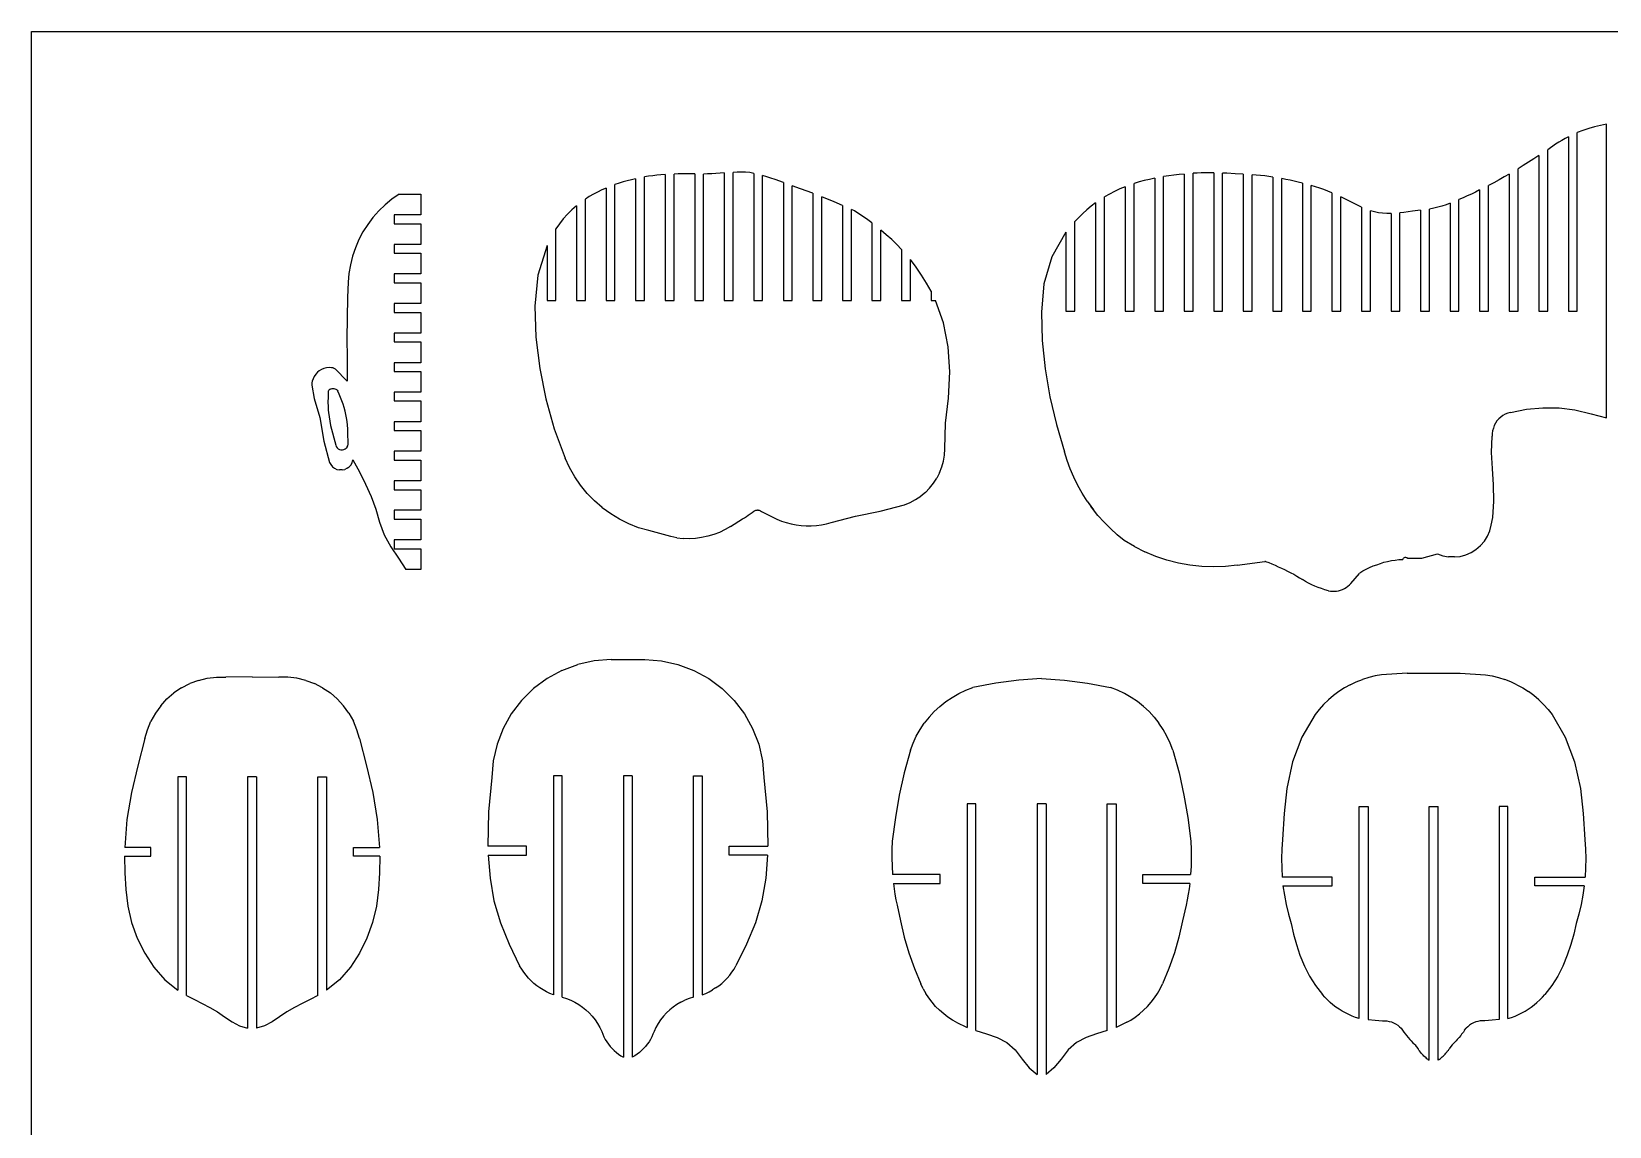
# Model space of a CAD drawing. Extents: x -77 to 77, y -69 to 69.
# Drawn here: x -77.4 to 22.7, y 0 to 69.5 of the extents above; entities that cross this region are included whole.
import ezdxf

# ---------------------------------------------------------------- set-up
doc = ezdxf.new("R2010")
doc.units = 0
doc.header["$MEASUREMENT"] = 0
doc.layers.get('0').update_dxf_attribs({"linetype": 'CONTINUOUS'})

msp = doc.modelspace()

# ---------------------------------------------------------------- linework, layer by layer
for p, q in [((-77.39, -69.48), (-77.39, 69.48)), ((-77.39, 69.48), (77.39, 69.48)), ((21.05, 63.21), (20.69, 63.07)), ((21.42, 63.33), (21.05, 63.21)), ((21.79, 63.44), (21.42, 63.33)), ((22.17, 63.53), (21.79, 63.44)), ((22.56, 63.6), (22.17, 63.53)), ((22.56, 44.96), (22.56, 63.6)), ((19.32, 62.33), (18.82, 61.98)), ((19.52, 62.46), (19.32, 62.33)), ((19.72, 62.58), (19.52, 62.46)), ((19.92, 62.7), (19.72, 62.58)), ((20.13, 62.81), (19.92, 62.7)), ((20.13, 62.81), (20.13, 51.74)), ((20.69, 51.74), (20.69, 63.07)), ((17.6, 61.19), (17.27, 60.98)), ((17.93, 61.4), (17.6, 61.19)), ((18.25, 61.61), (17.93, 61.4)), ((18.25, 61.61), (18.25, 51.74)), ((18.82, 51.74), (18.82, 61.98)), ((-39.32, 60.08), (-39.59, 60.01)), ((-39.06, 60.14), (-39.32, 60.08)), ((-39.06, 60.14), (-39.06, 52.42)), ((-38.24, 60.3), (-38.5, 60.26)), ((-38.5, 52.42), (-38.5, 60.26)), ((-37.97, 60.33), (-38.24, 60.3)), ((-37.71, 60.37), (-37.97, 60.33)), ((-37.45, 60.39), (-37.71, 60.37)), ((-37.18, 60.41), (-37.45, 60.39)), ((-37.18, 60.41), (-37.18, 52.42)), ((-36.36, 60.45), (-36.62, 60.44)), ((-36.62, 52.42), (-36.62, 60.44)), ((-36.1, 60.45), (-36.36, 60.45)), ((-35.83, 60.45), (-36.1, 60.45)), ((-35.31, 60.45), (-35.83, 60.45)), ((-35.31, 60.45), (-35.31, 52.42)), ((-34.49, 60.45), (-34.75, 60.44)), ((-34.75, 52.42), (-34.75, 60.44)), ((-34.22, 60.45), (-34.49, 60.45)), ((-33.96, 60.47), (-34.22, 60.45)), ((-33.7, 60.49), (-33.96, 60.47)), ((-33.43, 60.51), (-33.7, 60.49)), ((-33.43, 60.51), (-33.43, 52.42)), ((-32.61, 60.57), (-32.87, 60.55)), ((-32.87, 52.42), (-32.87, 60.55)), ((-32.34, 60.57), (-32.61, 60.57)), ((-32.08, 60.56), (-32.34, 60.57)), ((-31.82, 60.53), (-32.08, 60.56)), ((-31.56, 60.48), (-31.82, 60.53)), ((-31.56, 60.48), (-31.56, 52.42)), ((-30.73, 60.26), (-31, 60.35)), ((-31, 52.42), (-31, 60.35)), ((-30.47, 60.18), (-30.73, 60.26)), ((-30.21, 60.09), (-30.47, 60.18)), ((-29.68, 59.9), (-30.21, 60.09)), ((-6.45, 60.1), (-6.78, 60.03)), ((-6.12, 60.17), (-6.45, 60.1)), ((-6.12, 60.17), (-6.12, 51.74)), ((-5.23, 60.33), (-5.56, 60.28)), ((-5.56, 51.74), (-5.56, 60.28)), ((-4.9, 60.37), (-5.23, 60.33)), ((-4.57, 60.41), (-4.9, 60.37)), ((-4.25, 60.44), (-4.57, 60.41)), ((-4.25, 60.44), (-4.25, 51.74)), ((-3.42, 60.5), (-3.68, 60.49)), ((-3.68, 51.74), (-3.68, 60.49)), ((-3.16, 60.51), (-3.42, 60.5)), ((-2.9, 60.51), (-3.16, 60.51)), ((-2.63, 60.51), (-2.9, 60.51)), ((-2.37, 60.51), (-2.63, 60.51)), ((-2.37, 60.51), (-2.37, 51.74)), ((-1.81, 51.74), (-1.81, 60.49)), ((-1.55, 60.49), (-1.81, 60.49)), ((-1.02, 60.46), (-1.55, 60.49)), ((-0.5, 60.44), (-1.02, 60.46)), ((-0.5, 60.44), (-0.5, 51.74)), ((0.07, 51.74), (0.07, 60.4)), ((0.33, 60.37), (0.07, 60.4)), ((0.59, 60.35), (0.33, 60.37)), ((0.86, 60.32), (0.59, 60.35)), ((1.12, 60.28), (0.86, 60.32)), ((1.38, 60.24), (1.12, 60.28)), ((1.38, 60.24), (1.38, 51.74)), ((1.94, 51.74), (1.94, 60.15)), ((2.2, 60.1), (1.94, 60.15)), ((2.47, 60.05), (2.2, 60.1)), ((16.05, 60.26), (15.73, 60.07)), ((16.38, 60.44), (16.05, 60.26)), ((16.38, 60.44), (16.38, 51.74)), ((17.27, 60.98), (16.94, 60.78)), ((16.94, 51.74), (16.94, 60.78)), ((-54.06, 59.16), (-54.52, 58.84)), ((-54.06, 59.16), (-52.68, 59.16)), ((-52.68, 59.16), (-52.68, 57.85)), ((-41.74, 59.16), (-42, 59.01)), ((-41.48, 59.3), (-41.74, 59.16)), ((-41.21, 59.43), (-41.48, 59.3)), ((-40.93, 59.55), (-41.21, 59.43)), ((-40.93, 59.55), (-40.93, 52.42)), ((-40.11, 59.86), (-40.37, 59.77)), ((-40.37, 52.42), (-40.37, 59.77)), ((-39.85, 59.94), (-40.11, 59.86)), ((-39.59, 60.01), (-39.85, 59.94)), ((-29.68, 59.9), (-29.68, 52.42)), ((-29.12, 52.42), (-29.12, 59.7)), ((-28.6, 59.51), (-29.12, 59.7)), ((-27.81, 59.22), (-28.6, 59.51)), ((-27.81, 59.22), (-27.81, 52.42)), ((-8.99, 59.17), (-9.31, 58.99)), ((-8.67, 59.34), (-8.99, 59.17)), ((-8.33, 59.5), (-8.67, 59.34)), ((-8, 59.64), (-8.33, 59.5)), ((-8, 59.64), (-8, 51.74)), ((-7.11, 59.94), (-7.43, 59.84)), ((-7.43, 51.74), (-7.43, 59.84)), ((-6.78, 60.03), (-7.11, 59.94)), ((2.73, 59.99), (2.47, 60.05)), ((2.99, 59.93), (2.73, 59.99)), ((3.25, 59.87), (2.99, 59.93)), ((3.25, 59.87), (3.25, 51.74)), ((3.82, 51.74), (3.82, 59.72)), ((4.08, 59.64), (3.82, 59.72)), ((4.35, 59.55), (4.08, 59.64)), ((4.61, 59.46), (4.35, 59.55)), ((4.87, 59.36), (4.61, 59.46)), ((5.13, 59.25), (4.87, 59.36)), ((5.13, 59.25), (5.13, 51.74)), ((13.98, 59.17), (13.72, 59.05)), ((14.24, 59.3), (13.98, 59.17)), ((14.5, 59.43), (14.24, 59.3)), ((14.5, 59.43), (14.5, 51.74)), ((15.4, 59.89), (15.07, 59.72)), ((15.07, 51.74), (15.07, 59.72)), ((15.73, 60.07), (15.4, 59.89)), ((-55.35, 58.11), (-55.73, 57.69)), ((-54.95, 58.49), (-55.35, 58.11)), ((-54.52, 58.84), (-54.95, 58.49)), ((-43.11, 58.17), (-43.39, 57.9)), ((-42.81, 58.43), (-43.11, 58.17)), ((-42.81, 58.43), (-42.81, 52.42)), ((-42, 59.01), (-42.25, 58.85)), ((-42.25, 52.42), (-42.25, 58.85)), ((-26.98, 58.9), (-27.25, 59)), ((-27.25, 52.42), (-27.25, 59)), ((-26.72, 58.79), (-26.98, 58.9)), ((-26.46, 58.67), (-26.72, 58.79)), ((-25.93, 58.44), (-26.46, 58.67)), ((-25.93, 58.44), (-25.93, 52.42)), ((-25.18, 58.11), (-25.37, 58.19)), ((-25.37, 52.42), (-25.37, 58.19)), ((-24.89, 57.92), (-25.18, 58.11)), ((-10.42, 58.17), (-10.69, 57.94)), ((-10.15, 58.4), (-10.42, 58.17)), ((-9.87, 58.61), (-10.15, 58.4)), ((-9.87, 58.61), (-9.87, 51.74)), ((-9.31, 51.74), (-9.31, 58.99)), ((5.95, 58.87), (5.69, 59)), ((5.69, 51.74), (5.69, 59)), ((6.74, 58.47), (5.95, 58.87)), ((7, 58.34), (6.74, 58.47)), ((7, 58.34), (7, 51.74)), ((7.82, 58.04), (7.57, 58.11)), ((7.57, 51.74), (7.57, 58.11)), ((10.23, 58.08), (9.7, 58.01)), ((10.75, 58.14), (10.23, 58.08)), ((10.75, 58.14), (10.75, 51.74)), ((11.59, 58.27), (11.32, 58.22)), ((11.32, 51.74), (11.32, 58.22)), ((11.85, 58.33), (11.59, 58.27)), ((12.11, 58.41), (11.85, 58.33)), ((12.37, 58.49), (12.11, 58.41)), ((12.63, 58.59), (12.37, 58.49)), ((12.63, 58.59), (12.63, 51.74)), ((13.46, 58.93), (13.19, 58.82)), ((13.19, 51.74), (13.19, 58.82)), ((13.72, 59.05), (13.46, 58.93)), ((-56.06, 57.24), (-56.36, 56.77)), ((-55.73, 57.69), (-56.06, 57.24)), ((-54.39, 57.85), (-54.39, 57.29)), ((-52.68, 57.85), (-54.39, 57.85)), ((-54.39, 57.29), (-52.68, 57.29)), ((-52.68, 57.29), (-52.68, 55.97)), ((-43.9, 57.29), (-44.12, 56.97)), ((-43.65, 57.6), (-43.9, 57.29)), ((-43.39, 57.9), (-43.65, 57.6)), ((-24.6, 57.73), (-24.89, 57.92)), ((-24.33, 57.53), (-24.6, 57.73)), ((-24.06, 57.34), (-24.33, 57.53)), ((-24.06, 57.34), (-24.06, 52.42)), ((-10.94, 57.69), (-11.18, 57.43)), ((-11.18, 51.74), (-11.18, 57.43)), ((-10.69, 57.94), (-10.94, 57.69)), ((8.08, 57.98), (7.82, 58.04)), ((8.34, 57.95), (8.08, 57.98)), ((8.61, 57.93), (8.34, 57.95)), ((8.88, 57.93), (8.61, 57.93)), ((8.88, 57.93), (8.88, 51.74)), ((9.7, 58.01), (9.44, 57.98)), ((9.44, 51.74), (9.44, 57.98)), ((-56.62, 56.28), (-56.84, 55.76)), ((-56.36, 56.77), (-56.62, 56.28)), ((-44.12, 52.42), (-44.12, 56.97)), ((-23.15, 56.59), (-23.5, 56.89)), ((-23.5, 52.42), (-23.5, 56.89)), ((-22.81, 56.29), (-23.15, 56.59)), ((-22.49, 55.97), (-22.81, 56.29)), ((-11.75, 56.75), (-12.65, 55.19)), ((-11.75, 56.75), (-11.75, 51.74)), ((-57.02, 55.23), (-57.16, 54.69)), ((-56.84, 55.76), (-57.02, 55.23)), ((-54.39, 55.97), (-54.39, 55.41)), ((-52.68, 55.97), (-54.39, 55.97)), ((-54.39, 55.41), (-52.68, 55.41)), ((-52.68, 55.41), (-52.68, 54.1)), ((-44.68, 55.91), (-45.26, 54.02)), ((-44.68, 55.91), (-44.68, 52.42)), ((-22.18, 55.66), (-22.49, 55.97)), ((-22.18, 55.66), (-22.18, 52.42)), ((-12.65, 55.19), (-13.15, 53.47)), ((-57.25, 54.14), (-57.3, 53.58)), ((-57.16, 54.69), (-57.25, 54.14)), ((-54.39, 54.1), (-54.39, 53.54)), ((-52.68, 54.1), (-54.39, 54.1)), ((-21.62, 52.42), (-21.62, 55.01)), ((-21.25, 54.53), (-21.62, 55.01)), ((-20.91, 54.03), (-21.25, 54.53)), ((-57.3, 53.58), (-57.34, 52.6)), ((-54.39, 53.54), (-52.68, 53.54)), ((-52.68, 53.54), (-52.68, 52.22)), ((-45.26, 54.02), (-45.46, 52.06)), ((-20.59, 53.52), (-20.91, 54.03)), ((-20.31, 53), (-20.59, 53.52)), ((-13.15, 53.47), (-13.31, 51.67)), ((-57.34, 52.6), (-57.37, 51.31)), ((-54.39, 52.22), (-54.39, 51.66)), ((-52.68, 52.22), (-54.39, 52.22)), ((-44.68, 52.42), (-44.12, 52.42)), ((-42.81, 52.42), (-42.25, 52.42)), ((-40.93, 52.42), (-40.37, 52.42)), ((-39.06, 52.42), (-38.5, 52.42)), ((-37.18, 52.42), (-36.62, 52.42)), ((-35.31, 52.42), (-34.75, 52.42)), ((-33.43, 52.42), (-32.87, 52.42)), ((-31.56, 52.42), (-31, 52.42)), ((-29.68, 52.42), (-29.12, 52.42)), ((-27.81, 52.42), (-27.25, 52.42)), ((-25.93, 52.42), (-25.37, 52.42)), ((-24.06, 52.42), (-23.5, 52.42)), ((-22.18, 52.42), (-21.62, 52.42)), ((-20.31, 53), (-20.31, 52.42)), ((-20.31, 52.42), (-20.03, 52.42)), ((-19.53, 50.99), (-20.03, 52.42)), ((-57.37, 51.31), (-57.39, 49.99)), ((-54.39, 51.66), (-52.68, 51.66)), ((-52.68, 51.66), (-52.68, 50.35)), ((-45.46, 52.06), (-45.39, 50.08)), ((-13.31, 51.67), (-13.27, 49.87)), ((-11.75, 51.74), (-11.18, 51.74)), ((-9.87, 51.74), (-9.31, 51.74)), ((-8, 51.74), (-7.43, 51.74)), ((-6.12, 51.74), (-5.56, 51.74)), ((-4.25, 51.74), (-3.68, 51.74)), ((-2.37, 51.74), (-1.81, 51.74)), ((-0.5, 51.74), (0.07, 51.74)), ((1.38, 51.74), (1.94, 51.74)), ((3.25, 51.74), (3.82, 51.74)), ((5.13, 51.74), (5.69, 51.74)), ((7, 51.74), (7.57, 51.74)), ((8.88, 51.74), (9.44, 51.74)), ((10.75, 51.74), (11.32, 51.74)), ((12.63, 51.74), (13.19, 51.74)), ((14.5, 51.74), (15.07, 51.74)), ((16.38, 51.74), (16.94, 51.74)), ((18.25, 51.74), (18.82, 51.74)), ((20.13, 51.74), (20.69, 51.74)), ((-54.39, 50.35), (-54.39, 49.79)), ((-52.68, 50.35), (-54.39, 50.35)), ((-45.39, 50.08), (-45.14, 48.11)), ((-19.22, 49.48), (-19.53, 50.99)), ((-57.39, 49.99), (-57.37, 48.79)), ((-54.39, 49.79), (-52.68, 49.79)), ((-52.68, 49.79), (-52.68, 48.47)), ((-19.11, 47.89), (-19.22, 49.48)), ((-13.27, 49.87), (-13.07, 48.07)), ((-58.84, 48.1), (-59, 48.03)), ((-58.68, 48.14), (-58.84, 48.1)), ((-58.51, 48.16), (-58.68, 48.14)), ((-58.35, 48.15), (-58.51, 48.16)), ((-58.26, 48.14), (-58.35, 48.15)), ((-58.26, 48.14), (-58.12, 48.07)), ((-57.37, 47.3), (-58.12, 48.07)), ((-57.37, 48.79), (-57.37, 47.3)), ((-52.68, 48.47), (-54.39, 48.47)), ((-54.39, 48.47), (-54.39, 47.91)), ((-45.14, 48.11), (-44.75, 46.17)), ((-13.07, 48.07), (-12.77, 46.3)), ((-59.58, 47.29), (-59.6, 47.2)), ((-59.6, 47.2), (-59.6, 47.05)), ((-59.53, 47.45), (-59.58, 47.29)), ((-59.45, 47.6), (-59.53, 47.45)), ((-59.36, 47.74), (-59.45, 47.6)), ((-59.24, 47.87), (-59.36, 47.74)), ((-59.14, 47.95), (-59.24, 47.87)), ((-59, 48.03), (-59.14, 47.95)), ((-54.39, 47.91), (-52.68, 47.91)), ((-52.68, 47.91), (-52.68, 46.6)), ((-19.2, 46.21), (-19.11, 47.89)), ((-59.6, 47.05), (-59.46, 46.19)), ((-59.46, 46.19), (-59.09, 44.99)), ((-58.58, 46.2), (-58.59, 46.05)), ((-58.56, 46.65), (-58.58, 46.2)), ((-58.55, 46.69), (-58.56, 46.65)), ((-58.55, 46.69), (-58.53, 46.72)), ((-58.53, 46.72), (-58.48, 46.76)), ((-58.43, 46.79), (-58.48, 46.76)), ((-58.43, 46.79), (-58.38, 46.81)), ((-58.38, 46.81), (-58.32, 46.83)), ((-58.32, 46.83), (-58.26, 46.83)), ((-58.26, 46.83), (-58.2, 46.83)), ((-58.2, 46.83), (-58.15, 46.81)), ((-58.15, 46.81), (-58.09, 46.79)), ((-58.09, 46.79), (-58.04, 46.76)), ((-58.04, 46.76), (-58, 46.72)), ((-58, 46.72), (-57.96, 46.67)), ((-57.87, 46.47), (-57.96, 46.67)), ((-57.78, 46.26), (-57.87, 46.47)), ((-57.7, 46.05), (-57.78, 46.26)), ((-54.39, 46.6), (-54.39, 46.04)), ((-52.68, 46.6), (-54.39, 46.6)), ((-44.75, 46.17), (-44.23, 44.27)), ((-19.39, 44.64), (-19.2, 46.21)), ((-12.77, 46.3), (-12.36, 44.54)), ((-58.59, 46.05), (-58.59, 45.9)), ((-58.59, 45.9), (-58.58, 45.75)), ((-58.58, 45.75), (-58.57, 45.6)), ((-58.57, 45.6), (-58.56, 45.45)), ((-58.56, 45.45), (-58.54, 45.3)), ((-58.54, 45.3), (-58.42, 44.48)), ((-57.62, 45.83), (-57.7, 46.05)), ((-57.56, 45.62), (-57.62, 45.83)), ((-57.5, 45.4), (-57.56, 45.62)), ((-57.45, 45.18), (-57.5, 45.4)), ((-57.41, 44.96), (-57.45, 45.18)), ((-54.39, 46.04), (-52.68, 46.04)), ((-52.68, 46.04), (-52.68, 44.72)), ((15.98, 45.11), (15.84, 45.01)), ((16.13, 45.2), (15.98, 45.11)), ((16.28, 45.27), (16.13, 45.2)), ((16.45, 45.31), (16.28, 45.27)), ((16.45, 45.31), (17.47, 45.52)), ((17.47, 45.52), (18.51, 45.6)), ((18.51, 45.6), (19.54, 45.61)), ((19.54, 45.61), (20.55, 45.48)), ((20.55, 45.48), (21.57, 45.22)), ((21.57, 45.22), (22.56, 44.96)), ((-59.09, 44.99), (-58.85, 43.5)), ((-58.42, 44.48), (-58.09, 43.23)), ((-57.37, 44.73), (-57.41, 44.96)), ((-57.34, 44.51), (-57.37, 44.73)), ((-57.33, 44.28), (-57.34, 44.51)), ((-57.32, 44.06), (-57.33, 44.28)), ((-54.39, 44.72), (-54.39, 44.16)), ((-52.68, 44.72), (-54.39, 44.72)), ((-54.39, 44.16), (-52.68, 44.16)), ((-52.68, 44.16), (-52.68, 42.85)), ((-44.23, 44.27), (-43.52, 42.41)), ((-19.44, 43), (-19.39, 44.64)), ((-12.36, 44.54), (-11.84, 42.82)), ((15.32, 44.15), (15.3, 43.98)), ((15.37, 44.32), (15.32, 44.15)), ((15.43, 44.48), (15.37, 44.32)), ((15.51, 44.63), (15.43, 44.48)), ((15.6, 44.77), (15.51, 44.63)), ((15.71, 44.9), (15.6, 44.77)), ((15.84, 45.01), (15.71, 44.9)), ((-58.85, 43.5), (-58.48, 42.14)), ((-58.09, 43.23), (-58.06, 43.15)), ((-58.06, 43.15), (-58, 43.07)), ((-57.93, 43.01), (-58, 43.07)), ((-57.37, 43.12), (-57.43, 43.05)), ((-57.37, 43.12), (-57.32, 43.2)), ((-57.3, 43.29), (-57.32, 44.06)), ((-57.32, 43.2), (-57.3, 43.29)), ((15.25, 42.77), (15.3, 43.81)), ((15.3, 43.98), (15.3, 43.81)), ((-58.48, 42.14), (-58.4, 42)), ((-57.93, 43.01), (-57.85, 42.97)), ((-57.85, 42.97), (-57.76, 42.95)), ((-57.76, 42.95), (-57.67, 42.95)), ((-57.67, 42.95), (-57.58, 42.96)), ((-57.58, 42.96), (-57.5, 43)), ((-57.5, 43), (-57.43, 43.05)), ((-57.12, 41.99), (-57.04, 42.14)), ((-57.04, 42.14), (-57, 42.3)), ((-57, 42.3), (-56.59, 41.54)), ((-54.39, 42.85), (-54.39, 42.29)), ((-52.68, 42.85), (-54.39, 42.85)), ((-54.39, 42.29), (-52.68, 42.29)), ((-52.68, 42.29), (-52.68, 40.97)), ((-43.25, 41.81), (-43.52, 42.41)), ((-19.63, 41.85), (-19.52, 42.22)), ((-19.52, 42.22), (-19.46, 42.61)), ((-19.46, 42.61), (-19.44, 43)), ((-11.67, 42.27), (-11.84, 42.82)), ((-11.48, 41.73), (-11.67, 42.27)), ((15.32, 41.75), (15.25, 42.77)), ((-58.4, 42), (-58.29, 41.87)), ((-58.29, 41.87), (-58.16, 41.77)), ((-58.16, 41.77), (-58.01, 41.7)), ((-58.01, 41.7), (-57.85, 41.66)), ((-57.68, 41.66), (-57.85, 41.66)), ((-57.68, 41.66), (-57.52, 41.7)), ((-57.37, 41.77), (-57.52, 41.7)), ((-57.37, 41.77), (-57.23, 41.87)), ((-57.23, 41.87), (-57.12, 41.99)), ((-56.59, 41.54), (-56.2, 40.77)), ((-42.92, 41.23), (-43.25, 41.81)), ((-42.55, 40.69), (-42.92, 41.23)), ((-20.15, 40.82), (-19.94, 41.14)), ((-19.77, 41.49), (-19.94, 41.14)), ((-19.77, 41.49), (-19.63, 41.85)), ((-11.25, 41.2), (-11.48, 41.73)), ((-11, 40.68), (-11.25, 41.2)), ((15.39, 40.72), (15.32, 41.75)), ((-56.2, 40.77), (-55.85, 39.98)), ((-54.39, 40.97), (-54.39, 40.41)), ((-52.68, 40.97), (-54.39, 40.97)), ((-54.39, 40.41), (-52.68, 40.41)), ((-52.68, 40.41), (-52.68, 39.1)), ((-42.13, 40.17), (-42.55, 40.69)), ((-41.67, 39.7), (-42.13, 40.17)), ((-20.67, 40.24), (-20.97, 39.99)), ((-20.67, 40.24), (-20.4, 40.51)), ((-20.4, 40.51), (-20.15, 40.82)), ((-10.72, 40.18), (-11, 40.68)), ((-10.41, 39.69), (-10.72, 40.18)), ((15.4, 39.69), (15.39, 40.72)), ((-55.85, 39.98), (-55.55, 39.17)), ((-55.55, 39.17), (-55.31, 38.34)), ((-54.39, 39.1), (-54.39, 38.54)), ((-52.68, 39.1), (-54.39, 39.1)), ((-41.18, 39.27), (-41.67, 39.7)), ((-41.18, 39.27), (-41.18, 39.27)), ((-41.18, 39.26), (-41.18, 39.27)), ((-40.64, 38.87), (-41.18, 39.26)), ((-31.55, 39.05), (-31.52, 39.07)), ((-31.52, 39.07), (-31.48, 39.09)), ((-31.48, 39.09), (-31.44, 39.1)), ((-31.44, 39.1), (-31.4, 39.11)), ((-31.4, 39.11), (-31.37, 39.12)), ((-31.37, 39.12), (-31.33, 39.12)), ((-31.29, 39.12), (-31.33, 39.12)), ((-31.29, 39.12), (-31.25, 39.11)), ((-31.25, 39.11), (-31.21, 39.1)), ((-31.21, 39.1), (-31.17, 39.09)), ((-31.17, 39.09), (-31.14, 39.07)), ((-31.14, 39.07), (-31.07, 39.03)), ((-23.55, 39.04), (-22, 39.45)), ((-22, 39.45), (-21.64, 39.6)), ((-21.64, 39.6), (-21.29, 39.78)), ((-21.29, 39.78), (-20.97, 39.99)), ((-10.41, 39.69), (-10.18, 39.37)), ((-10.33, 39.58), (-10.31, 39.55)), ((-10.31, 39.55), (-10.18, 39.37)), ((-10.18, 39.37), (-10.01, 39.14)), ((-10.07, 39.22), (-10.18, 39.37)), ((-10.01, 39.14), (-10.07, 39.22)), ((-9.72, 38.77), (-10.01, 39.14)), ((15.34, 38.65), (15.4, 39.69)), ((-55.31, 38.34), (-55.01, 37.54)), ((-54.39, 38.54), (-52.68, 38.54)), ((-52.68, 38.54), (-52.68, 37.22)), ((-40.08, 38.53), (-40.64, 38.87)), ((-39.48, 38.24), (-40.08, 38.53)), ((-38.87, 37.99), (-39.48, 38.24)), ((-33.03, 38.08), (-33.38, 37.88)), ((-33.03, 38.08), (-32.27, 38.56)), ((-32.27, 38.56), (-32.15, 38.62)), ((-32.15, 38.62), (-32.03, 38.7)), ((-32.03, 38.7), (-31.91, 38.79)), ((-31.91, 38.79), (-31.79, 38.88)), ((-31.79, 38.88), (-31.67, 38.97)), ((-31.67, 38.97), (-31.55, 39.05)), ((-31.07, 39.03), (-30.4, 38.68)), ((-30.4, 38.68), (-30.1, 38.54)), ((-30.1, 38.54), (-29.81, 38.42)), ((-29.81, 38.42), (-29.5, 38.32)), ((-29.5, 38.32), (-29.19, 38.24)), ((-29.19, 38.24), (-28.87, 38.18)), ((-28.87, 38.18), (-28.55, 38.14)), ((-28.55, 38.14), (-28.23, 38.12)), ((-28.23, 38.12), (-27.91, 38.12)), ((-27.91, 38.12), (-27.58, 38.14)), ((-27.58, 38.14), (-27.27, 38.19)), ((-27.27, 38.19), (-26.95, 38.25)), ((-26.95, 38.25), (-26.64, 38.33)), ((-26.64, 38.33), (-25.1, 38.73)), ((-25.1, 38.73), (-23.55, 39.04)), ((-9.33, 38.34), (-9.72, 38.77)), ((-8.92, 37.94), (-9.33, 38.34)), ((15.14, 37.79), (15.24, 38.15)), ((15.24, 38.15), (15.34, 38.65)), ((-55.01, 37.54), (-54.59, 36.79)), ((-54.39, 37.22), (-54.39, 36.66)), ((-52.68, 37.22), (-54.39, 37.22)), ((-38.23, 37.81), (-38.87, 37.99)), ((-36.83, 37.43), (-38.23, 37.81)), ((-36.44, 37.35), (-36.83, 37.43)), ((-36.44, 37.35), (-36.05, 37.31)), ((-35.66, 37.3), (-36.05, 37.31)), ((-35.26, 37.32), (-35.66, 37.3)), ((-34.87, 37.37), (-35.26, 37.32)), ((-34.48, 37.45), (-34.87, 37.37)), ((-34.1, 37.56), (-34.48, 37.45)), ((-33.73, 37.7), (-34.1, 37.56)), ((-33.38, 37.88), (-33.73, 37.7)), ((-8.5, 37.55), (-8.92, 37.94)), ((-8.05, 37.19), (-8.5, 37.55)), ((-7.41, 36.8), (-8.05, 37.19)), ((14.55, 36.86), (14.8, 37.14)), ((14.8, 37.14), (14.99, 37.45)), ((14.99, 37.45), (15.14, 37.79)), ((-54.59, 36.79), (-54.1, 36.07)), ((-54.39, 36.66), (-52.68, 36.66)), ((-54.1, 36.07), (-53.64, 35.35)), ((-52.68, 36.66), (-52.68, 35.35)), ((-7.41, 36.8), (-6.74, 36.46)), ((-6.05, 36.17), (-6.74, 36.46)), ((-5.34, 35.93), (-6.05, 36.17)), ((9.64, 36.03), (9.67, 36.07)), ((9.67, 36.07), (9.7, 36.09)), ((9.7, 36.09), (9.73, 36.11)), ((9.73, 36.11), (9.77, 36.12)), ((9.77, 36.12), (9.8, 36.12)), ((9.8, 36.12), (9.84, 36.11)), ((9.84, 36.11), (9.88, 36.1)), ((9.88, 36.1), (9.92, 36.07)), ((9.92, 36.07), (10.83, 36.07)), ((10.83, 36.07), (11.82, 36.33)), ((11.82, 36.33), (12.17, 36.21)), ((12.17, 36.21), (12.53, 36.15)), ((12.9, 36.14), (12.53, 36.15)), ((12.9, 36.14), (13.27, 36.18)), ((13.27, 36.18), (13.62, 36.28)), ((13.62, 36.28), (13.96, 36.43)), ((13.96, 36.43), (14.27, 36.62)), ((14.27, 36.62), (14.55, 36.86)), ((-52.68, 35.35), (-53.64, 35.35)), ((-4.61, 35.75), (-5.34, 35.93)), ((-3.88, 35.61), (-4.61, 35.75)), ((-3.13, 35.53), (-3.88, 35.61)), ((-2.38, 35.51), (-3.13, 35.53)), ((-1.63, 35.54), (-2.38, 35.51)), ((-0.89, 35.62), (-1.63, 35.54)), ((-0.89, 35.62), (0.86, 35.86)), ((0.92, 35.85), (0.86, 35.86)), ((0.92, 35.85), (1.12, 35.78)), ((1.12, 35.78), (1.32, 35.7)), ((1.32, 35.7), (1.52, 35.61)), ((1.52, 35.61), (1.72, 35.52)), ((1.72, 35.52), (1.92, 35.43)), ((1.92, 35.43), (2.12, 35.34)), ((2.12, 35.34), (2.31, 35.24)), ((2.31, 35.24), (2.51, 35.14)), ((2.51, 35.14), (2.7, 35.04)), ((6.33, 34.46), (6.87, 35.1)), ((6.9, 35.13), (6.87, 35.1)), ((6.9, 35.13), (7.09, 35.25)), ((7.09, 35.25), (7.3, 35.36)), ((7.3, 35.36), (7.52, 35.47)), ((7.52, 35.47), (7.74, 35.57)), ((7.74, 35.57), (7.97, 35.65)), ((7.97, 35.65), (8.2, 35.73)), ((8.2, 35.73), (8.43, 35.8)), ((8.43, 35.8), (8.66, 35.86)), ((8.66, 35.86), (8.9, 35.91)), ((8.9, 35.91), (9.14, 35.94)), ((9.14, 35.94), (9.38, 35.97)), ((9.38, 35.97), (9.62, 35.99)), ((9.62, 35.99), (9.64, 36.03)), ((2.7, 35.04), (2.89, 34.93)), ((2.89, 34.93), (3.07, 34.82)), ((3.07, 34.82), (3.26, 34.7)), ((3.45, 34.59), (3.26, 34.7)), ((3.65, 34.48), (3.45, 34.59)), ((3.85, 34.38), (3.65, 34.48)), ((4.05, 34.29), (3.85, 34.38)), ((4.26, 34.2), (4.05, 34.29)), ((4.47, 34.13), (4.26, 34.2)), ((4.68, 34.06), (4.47, 34.13)), ((4.9, 34), (4.68, 34.06)), ((5.68, 34.03), (5.8, 34.07)), ((5.8, 34.07), (5.92, 34.13)), ((5.92, 34.13), (6.04, 34.2)), ((6.04, 34.2), (6.14, 34.28)), ((6.14, 34.28), (6.24, 34.37)), ((6.24, 34.37), (6.33, 34.46)), ((4.9, 34), (5.03, 33.98)), ((5.03, 33.98), (5.16, 33.96)), ((5.16, 33.96), (5.29, 33.96)), ((5.29, 33.96), (5.42, 33.97)), ((5.42, 33.97), (5.55, 33.99)), ((5.55, 33.99), (5.68, 34.03)), ((-43.74, 28.94), (-42.73, 29.32)), ((-41.69, 29.55), (-42.73, 29.32)), ((-40.62, 29.63), (-41.69, 29.55)), ((-40.62, 29.63), (-38.48, 29.63)), ((-38.48, 29.63), (-37.42, 29.55)), ((-37.42, 29.55), (-36.37, 29.32)), ((-36.37, 29.32), (-35.37, 28.94)), ((-67.87, 27.84), (-67.35, 28.11)), ((-66.8, 28.31), (-67.35, 28.11)), ((-66.8, 28.31), (-66.24, 28.45)), ((-66.24, 28.45), (-65.66, 28.52)), ((-65.66, 28.52), (-65.07, 28.52)), ((-63.39, 28.54), (-65.07, 28.52)), ((-63.39, 28.54), (-61.71, 28.52)), ((-61.13, 28.52), (-61.71, 28.52)), ((-60.55, 28.45), (-61.13, 28.52)), ((-59.98, 28.31), (-60.55, 28.45)), ((-59.98, 28.31), (-59.44, 28.11)), ((-58.92, 27.84), (-59.44, 28.11)), ((-44.68, 28.43), (-45.54, 27.79)), ((-43.74, 28.94), (-44.68, 28.43)), ((-35.37, 28.94), (-34.42, 28.43)), ((-34.42, 28.43), (-33.56, 27.79)), ((-16.21, 28.14), (-17.66, 27.85)), ((-14.75, 28.33), (-16.21, 28.14)), ((-13.3, 28.43), (-14.75, 28.33)), ((-13.3, 28.43), (-11.84, 28.33)), ((-11.84, 28.33), (-10.38, 28.14)), ((-10.38, 28.14), (-8.93, 27.85)), ((6.29, 28.03), (6.67, 28.21)), ((6.67, 28.21), (7.06, 28.36)), ((7.46, 28.49), (7.06, 28.36)), ((7.87, 28.59), (7.46, 28.49)), ((8.28, 28.66), (7.87, 28.59)), ((9.9, 28.76), (8.28, 28.66)), ((9.9, 28.76), (13.26, 28.76)), ((13.26, 28.76), (14.87, 28.66)), ((14.87, 28.66), (15.29, 28.59)), ((15.29, 28.59), (15.7, 28.49)), ((15.7, 28.49), (16.1, 28.36)), ((16.49, 28.21), (16.1, 28.36)), ((16.87, 28.03), (16.49, 28.21)), ((-69.19, 26.7), (-68.8, 27.13)), ((-68.8, 27.13), (-68.36, 27.52)), ((-67.87, 27.84), (-68.36, 27.52)), ((-58.92, 27.84), (-58.43, 27.52)), ((-57.99, 27.13), (-58.43, 27.52)), ((-57.59, 26.7), (-57.99, 27.13)), ((-46.3, 27.04), (-46.95, 26.19)), ((-46.3, 27.04), (-45.54, 27.79)), ((-33.56, 27.79), (-32.8, 27.04)), ((-32.8, 27.04), (-32.16, 26.19)), ((-19.38, 26.96), (-18.98, 27.23)), ((-18.98, 27.23), (-18.55, 27.47)), ((-18.55, 27.47), (-18.11, 27.68)), ((-18.11, 27.68), (-17.66, 27.85)), ((-8.48, 27.68), (-8.93, 27.85)), ((-8.04, 27.47), (-8.48, 27.68)), ((-7.62, 27.23), (-8.04, 27.47)), ((-7.21, 26.96), (-7.62, 27.23)), ((4.9, 27.08), (4.6, 26.78)), ((5.22, 27.35), (4.9, 27.08)), ((5.56, 27.6), (5.22, 27.35)), ((5.92, 27.83), (5.56, 27.6)), ((6.29, 28.03), (5.92, 27.83)), ((16.87, 28.03), (17.24, 27.83)), ((17.24, 27.83), (17.6, 27.6)), ((17.93, 27.35), (17.6, 27.6)), ((18.25, 27.08), (17.93, 27.35)), ((18.25, 27.08), (18.56, 26.78)), ((-69.53, 26.23), (-69.82, 25.72)), ((-69.19, 26.7), (-69.53, 26.23)), ((-57.25, 26.23), (-57.59, 26.7)), ((-57.25, 26.23), (-56.97, 25.72)), ((-46.95, 26.19), (-47.47, 25.25)), ((-32.16, 26.19), (-31.64, 25.25)), ((-20.44, 25.97), (-20.12, 26.33)), ((-20.12, 26.33), (-19.76, 26.66)), ((-19.76, 26.66), (-19.38, 26.96)), ((-6.83, 26.66), (-7.21, 26.96)), ((-6.48, 26.33), (-6.83, 26.66)), ((-6.15, 25.97), (-6.48, 26.33)), ((4.06, 26.14), (3.22, 24.71)), ((4.32, 26.47), (4.06, 26.14)), ((4.6, 26.78), (4.32, 26.47)), ((18.56, 26.78), (18.84, 26.47)), ((18.84, 26.47), (19.1, 26.14)), ((19.1, 26.14), (19.93, 24.71)), ((-70.2, 24.62), (-70.04, 25.18)), ((-70.04, 25.18), (-69.82, 25.72)), ((-56.75, 25.18), (-56.97, 25.72)), ((-56.59, 24.62), (-56.75, 25.18)), ((-47.47, 25.25), (-47.85, 24.25)), ((-31.64, 25.25), (-31.25, 24.25)), ((-21.25, 24.76), (-21.01, 25.19)), ((-21.01, 25.19), (-20.74, 25.59)), ((-20.44, 25.97), (-20.74, 25.59)), ((-6.15, 25.97), (-5.85, 25.59)), ((-5.58, 25.19), (-5.85, 25.59)), ((-5.34, 24.76), (-5.58, 25.19)), ((-70.2, 24.62), (-70.65, 22.89)), ((-56.59, 24.62), (-56.14, 22.89)), ((-47.85, 24.25), (-48.09, 23.21)), ((-31.25, 24.25), (-31.01, 23.21)), ((-21.62, 23.87), (-21.45, 24.32)), ((-21.45, 24.32), (-21.25, 24.76)), ((-5.14, 24.32), (-5.34, 24.76)), ((-4.97, 23.87), (-5.14, 24.32)), ((3.22, 24.71), (2.62, 23.13)), ((19.93, 24.71), (20.53, 23.13)), ((-48.09, 23.21), (-48.18, 22.14)), ((-31.01, 23.21), (-30.92, 22.14)), ((-21.62, 23.87), (-22.02, 22.44)), ((-4.97, 23.87), (-4.57, 22.44)), ((2.62, 23.13), (2.26, 21.44)), ((20.53, 23.13), (20.9, 21.44)), ((-70.65, 22.89), (-71.05, 21.2)), ((-68.12, 22.19), (-68.12, 8.64)), ((-67.55, 22.19), (-68.12, 22.19)), ((-67.55, 8.31), (-67.55, 22.19)), ((-63.11, 22.19), (-63.68, 22.19)), ((-63.68, 22.19), (-63.68, 6.24)), ((-63.11, 22.19), (-63.11, 6.24)), ((-59.23, 22.19), (-58.67, 22.19)), ((-59.23, 8.31), (-59.23, 22.19)), ((-58.67, 22.19), (-58.67, 8.64)), ((-56.14, 22.89), (-55.74, 21.2)), ((-48.18, 22.14), (-48.39, 19.97)), ((-43.71, 22.26), (-44.27, 22.26)), ((-44.27, 22.26), (-44.27, 8.35)), ((-43.71, 8.2), (-43.71, 22.26)), ((-39.83, 22.26), (-39.83, 4.39)), ((-39.27, 22.26), (-39.83, 22.26)), ((-39.27, 22.26), (-39.27, 4.39)), ((-35.39, 22.26), (-34.83, 22.26)), ((-35.39, 8.2), (-35.39, 22.26)), ((-34.83, 22.26), (-34.83, 8.35)), ((-30.92, 22.14), (-30.72, 19.97)), ((-22.02, 22.44), (-22.33, 21.02)), ((-4.57, 22.44), (-4.26, 21.02)), ((-71.05, 21.2), (-71.34, 19.48)), ((-55.74, 21.2), (-55.45, 19.48)), ((2.26, 21.44), (2.09, 19.87)), ((20.9, 21.44), (21.07, 19.87)), ((-22.33, 21.02), (-22.57, 19.61)), ((-17.46, 20.47), (-18.02, 20.47)), ((-18.02, 20.47), (-18.02, 6.28)), ((-17.46, 6.08), (-17.46, 20.47)), ((-13.01, 20.47), (-13.58, 20.47)), ((-13.58, 20.47), (-13.58, 3.29)), ((-13.01, 20.47), (-13.01, 3.29)), ((-9.13, 20.47), (-8.57, 20.47)), ((-9.13, 6.08), (-9.13, 20.47)), ((-8.57, 20.47), (-8.57, 6.28)), ((-4.26, 21.02), (-4.02, 19.61)), ((6.86, 20.31), (7.42, 20.31)), ((6.86, 6.85), (6.86, 20.31)), ((7.42, 20.31), (7.42, 6.79)), ((11.3, 20.31), (11.86, 20.31)), ((11.3, 4.2), (11.3, 20.31)), ((11.86, 4.2), (11.86, 20.31)), ((15.74, 20.31), (15.74, 6.79)), ((16.3, 20.31), (15.74, 20.31)), ((16.3, 6.85), (16.3, 20.31)), ((-71.34, 19.48), (-71.48, 17.71)), ((-55.45, 19.48), (-55.31, 17.71)), ((-48.39, 19.97), (-48.43, 17.78)), ((-30.72, 19.97), (-30.67, 17.78)), ((-22.57, 19.61), (-22.77, 18.1)), ((-4.02, 19.61), (-3.82, 18.1)), ((2.09, 19.87), (1.99, 18.21)), ((21.07, 19.87), (21.17, 18.21)), ((-22.77, 18.1), (-22.79, 17.57)), ((-3.82, 18.1), (-3.8, 17.57)), ((1.99, 18.21), (1.95, 17.6)), ((21.17, 18.21), (21.21, 17.6)), ((-71.49, 17.15), (-69.82, 17.15)), ((-71.49, 17.15), (-71.47, 16.09)), ((-69.82, 17.71), (-71.48, 17.71)), ((-69.82, 17.15), (-69.82, 17.71)), ((-56.96, 17.15), (-56.96, 17.71)), ((-56.96, 17.71), (-55.31, 17.71)), ((-55.3, 17.15), (-56.96, 17.15)), ((-55.3, 17.15), (-55.32, 16.09)), ((-45.98, 17.78), (-48.43, 17.78)), ((-48.41, 17.22), (-48.3, 15.75)), ((-48.41, 17.22), (-45.98, 17.22)), ((-45.98, 17.22), (-45.98, 17.78)), ((-33.12, 17.78), (-30.67, 17.78)), ((-33.12, 17.22), (-33.12, 17.78)), ((-30.69, 17.22), (-33.12, 17.22)), ((-30.69, 17.22), (-30.8, 15.75)), ((-22.79, 17.57), (-22.79, 17.04)), ((-22.79, 17.04), (-22.78, 16.51)), ((-3.8, 17.04), (-3.81, 16.51)), ((-3.8, 17.57), (-3.8, 17.04)), ((1.95, 17.6), (1.93, 17)), ((21.21, 17.6), (21.23, 17)), ((-71.47, 16.09), (-71.41, 15.04)), ((-55.32, 16.09), (-55.38, 15.04)), ((-22.78, 16.51), (-22.75, 15.98)), ((-3.81, 16.51), (-3.85, 15.98)), ((1.93, 17), (1.94, 16.41)), ((1.94, 16.41), (1.97, 15.83)), ((21.22, 16.41), (21.19, 15.83)), ((21.23, 17), (21.22, 16.41)), ((-71.41, 15.04), (-71.28, 13.98)), ((-55.38, 15.04), (-55.5, 13.98)), ((-48.3, 15.75), (-48.05, 14.31)), ((-30.8, 15.75), (-31.05, 14.31)), ((-19.73, 15.98), (-22.75, 15.98)), ((-22.69, 15.42), (-22.65, 15.08)), ((-22.69, 15.42), (-19.73, 15.42)), ((-22.65, 15.08), (-22.6, 14.74)), ((-19.73, 15.42), (-19.73, 15.98)), ((-6.87, 15.42), (-6.87, 15.98)), ((-6.87, 15.98), (-3.85, 15.98)), ((-3.9, 15.42), (-6.87, 15.42)), ((-3.94, 15.08), (-3.99, 14.74)), ((-3.9, 15.42), (-3.94, 15.08)), ((5.15, 15.83), (1.97, 15.83)), ((2.02, 15.26), (2.11, 14.67)), ((2.02, 15.26), (5.15, 15.26)), ((5.15, 15.26), (5.15, 15.83)), ((18.01, 15.83), (21.19, 15.83)), ((18.01, 15.26), (18.01, 15.83)), ((21.14, 15.26), (18.01, 15.26)), ((21.14, 15.26), (21.05, 14.67)), ((-48.05, 14.31), (-47.64, 12.93)), ((-31.05, 14.31), (-31.46, 12.93)), ((-22.6, 14.74), (-22.54, 14.39)), ((-22.54, 14.39), (-22.47, 14.05)), ((-22.47, 14.05), (-22.24, 13.04)), ((-4.12, 14.05), (-4.35, 13.04)), ((-4.05, 14.39), (-4.12, 14.05)), ((-3.99, 14.74), (-4.05, 14.39)), ((2.11, 14.67), (2.22, 14.08)), ((2.22, 14.08), (2.37, 13.48)), ((20.94, 14.08), (20.79, 13.48)), ((21.05, 14.67), (20.94, 14.08)), ((-71.28, 13.98), (-71.04, 12.95)), ((-55.5, 13.98), (-55.75, 12.95)), ((-22.24, 13.04), (-22.01, 12.02)), ((-4.35, 13.04), (-4.58, 12.02)), ((2.37, 13.48), (2.54, 12.87)), ((20.79, 13.48), (20.62, 12.87)), ((-71.04, 12.95), (-70.68, 11.95)), ((-55.75, 12.95), (-56.11, 11.95)), ((-47.64, 12.93), (-47.08, 11.56)), ((-31.46, 12.93), (-32.02, 11.56)), ((-22.01, 12.02), (-21.72, 11.02)), ((-4.58, 12.02), (-4.87, 11.02)), ((2.54, 12.87), (2.68, 12.2)), ((2.68, 12.2), (2.87, 11.55)), ((20.47, 12.2), (20.29, 11.55)), ((20.62, 12.87), (20.47, 12.2)), ((-70.68, 11.95), (-70.21, 11)), ((-56.11, 11.95), (-56.58, 11)), ((-47.08, 11.56), (-46.42, 10.19)), ((-32.02, 11.56), (-32.69, 10.19)), ((-21.72, 11.02), (-21.36, 10.03)), ((-4.87, 11.02), (-5.23, 10.03)), ((2.87, 11.55), (3.1, 10.86)), ((20.29, 11.55), (20.06, 10.86)), ((-70.21, 11), (-69.63, 10.11)), ((-69.63, 10.11), (-68.94, 9.31)), ((-57.16, 10.11), (-57.85, 9.31)), ((-56.58, 11), (-57.16, 10.11)), ((-46.29, 9.98), (-46.42, 10.19)), ((-32.81, 9.98), (-32.69, 10.19)), ((-21.36, 10.03), (-20.97, 9.05)), ((-5.23, 10.03), (-5.62, 9.05)), ((3.1, 10.86), (3.38, 10.18)), ((3.38, 10.18), (3.7, 9.54)), ((19.78, 10.18), (19.46, 9.54)), ((20.06, 10.86), (19.78, 10.18)), ((-68.94, 9.31), (-68.12, 8.64)), ((-57.85, 9.31), (-58.67, 8.64)), ((-46.16, 9.79), (-46.29, 9.98)), ((-46.01, 9.6), (-46.16, 9.79)), ((-45.85, 9.41), (-46.01, 9.6)), ((-45.69, 9.24), (-45.85, 9.41)), ((-45.51, 9.08), (-45.69, 9.24)), ((-45.32, 8.93), (-45.51, 9.08)), ((-33.78, 8.93), (-33.59, 9.08)), ((-33.59, 9.08), (-33.42, 9.24)), ((-33.42, 9.24), (-33.25, 9.41)), ((-33.25, 9.41), (-33.09, 9.6)), ((-33.09, 9.6), (-32.95, 9.79)), ((-32.95, 9.79), (-32.81, 9.98)), ((-20.82, 8.74), (-20.97, 9.05)), ((-5.77, 8.74), (-5.62, 9.05)), ((3.7, 9.54), (4.08, 8.94)), ((19.46, 9.54), (19.08, 8.94)), ((-67.55, 8.31), (-67.06, 8.05)), ((-67.06, 8.05), (-66.57, 7.81)), ((-59.72, 8.05), (-60.22, 7.81)), ((-59.23, 8.31), (-59.72, 8.05)), ((-45.13, 8.79), (-45.32, 8.93)), ((-44.92, 8.66), (-45.13, 8.79)), ((-44.71, 8.55), (-44.92, 8.66)), ((-44.5, 8.44), (-44.71, 8.55)), ((-44.27, 8.35), (-44.5, 8.44)), ((-43.71, 8.2), (-43.44, 8.11)), ((-43.44, 8.11), (-43.17, 8.01)), ((-35.66, 8.11), (-35.93, 8.01)), ((-35.39, 8.2), (-35.66, 8.11)), ((-34.83, 8.35), (-34.61, 8.44)), ((-34.61, 8.44), (-34.39, 8.55)), ((-34.39, 8.55), (-34.18, 8.66)), ((-33.98, 8.79), (-34.18, 8.66)), ((-33.98, 8.79), (-33.78, 8.93)), ((-20.82, 8.74), (-20.65, 8.44)), ((-20.45, 8.16), (-20.65, 8.44)), ((-20.24, 7.88), (-20.45, 8.16)), ((-6.35, 7.88), (-6.14, 8.16)), ((-6.14, 8.16), (-5.95, 8.44)), ((-5.95, 8.44), (-5.77, 8.74)), ((4.08, 8.94), (4.52, 8.37)), ((4.67, 8.2), (4.52, 8.37)), ((4.84, 8.03), (4.67, 8.2)), ((5.01, 7.87), (4.84, 8.03)), ((18.14, 7.87), (18.32, 8.03)), ((18.32, 8.03), (18.48, 8.2)), ((18.48, 8.2), (18.64, 8.37)), ((19.08, 8.94), (18.64, 8.37)), ((-66.57, 7.81), (-66.08, 7.55)), ((-66.08, 7.55), (-65.6, 7.27)), ((-65.6, 7.27), (-65.14, 6.95)), ((-61.19, 7.27), (-61.65, 6.95)), ((-60.71, 7.55), (-61.19, 7.27)), ((-60.22, 7.81), (-60.71, 7.55)), ((-43.17, 8.01), (-42.91, 7.88)), ((-42.91, 7.88), (-42.67, 7.74)), ((-42.67, 7.74), (-42.43, 7.58)), ((-42.43, 7.58), (-42.21, 7.4)), ((-42.21, 7.4), (-42, 7.2)), ((-42, 7.2), (-41.81, 6.99)), ((-37.1, 7.2), (-37.3, 6.99)), ((-36.89, 7.4), (-37.1, 7.2)), ((-36.67, 7.58), (-36.89, 7.4)), ((-36.44, 7.74), (-36.67, 7.58)), ((-36.19, 7.88), (-36.44, 7.74)), ((-36.19, 7.88), (-35.93, 8.01)), ((-20.02, 7.62), (-20.24, 7.88)), ((-19.77, 7.38), (-20.02, 7.62)), ((-19.51, 7.15), (-19.77, 7.38)), ((-19.24, 6.94), (-19.51, 7.15)), ((-7.36, 6.94), (-7.08, 7.15)), ((-7.08, 7.15), (-6.82, 7.38)), ((-6.82, 7.38), (-6.58, 7.62)), ((-6.58, 7.62), (-6.35, 7.88)), ((5.19, 7.72), (5.01, 7.87)), ((5.38, 7.58), (5.19, 7.72)), ((5.58, 7.44), (5.38, 7.58)), ((5.78, 7.32), (5.58, 7.44)), ((5.98, 7.2), (5.78, 7.32)), ((6.19, 7.1), (5.98, 7.2)), ((6.41, 7), (6.19, 7.1)), ((16.75, 7), (16.96, 7.1)), ((16.96, 7.1), (17.17, 7.2)), ((17.17, 7.2), (17.38, 7.32)), ((17.38, 7.32), (17.58, 7.44)), ((17.58, 7.44), (17.78, 7.58)), ((17.78, 7.58), (17.96, 7.72)), ((17.96, 7.72), (18.14, 7.87)), ((-65.14, 6.95), (-64.67, 6.63)), ((-64.67, 6.63), (-64.19, 6.38)), ((-64.19, 6.38), (-63.68, 6.24)), ((-62.6, 6.38), (-63.11, 6.24)), ((-62.12, 6.63), (-62.6, 6.38)), ((-61.65, 6.95), (-62.12, 6.63)), ((-41.81, 6.99), (-41.63, 6.76)), ((-41.63, 6.76), (-41.47, 6.53)), ((-41.47, 6.53), (-41.33, 6.28)), ((-41.33, 6.28), (-41.21, 6.02)), ((-41.21, 6.02), (-41.15, 5.85)), ((-37.89, 6.02), (-37.96, 5.85)), ((-37.77, 6.28), (-37.89, 6.02)), ((-37.63, 6.53), (-37.77, 6.28)), ((-37.47, 6.76), (-37.63, 6.53)), ((-37.3, 6.99), (-37.47, 6.76)), ((-18.95, 6.74), (-19.24, 6.94)), ((-18.71, 6.61), (-18.95, 6.74)), ((-18.71, 6.61), (-18.02, 6.28)), ((-17.46, 6.08), (-16.79, 5.87)), ((-9.13, 6.08), (-9.81, 5.87)), ((-7.88, 6.61), (-8.57, 6.28)), ((-7.88, 6.61), (-7.64, 6.74)), ((-7.64, 6.74), (-7.36, 6.94)), ((6.63, 6.92), (6.41, 7)), ((6.86, 6.85), (6.63, 6.92)), ((7.42, 6.79), (7.87, 6.75)), ((7.87, 6.75), (8.33, 6.71)), ((8.33, 6.71), (8.62, 6.7)), ((8.62, 6.7), (8.62, 6.7)), ((8.62, 6.7), (8.77, 6.67)), ((8.77, 6.67), (8.91, 6.63)), ((8.91, 6.63), (9.04, 6.58)), ((9.04, 6.58), (9.17, 6.51)), ((9.17, 6.51), (9.3, 6.42)), ((9.3, 6.42), (9.41, 6.33)), ((9.41, 6.33), (9.52, 6.23)), ((9.52, 6.23), (9.61, 6.11)), ((9.61, 6.11), (9.69, 5.99)), ((13.55, 6.11), (13.47, 5.99)), ((13.55, 6.11), (13.64, 6.23)), ((13.75, 6.33), (13.64, 6.23)), ((13.86, 6.42), (13.75, 6.33)), ((13.98, 6.51), (13.86, 6.42)), ((14.11, 6.58), (13.98, 6.51)), ((14.25, 6.63), (14.11, 6.58)), ((14.39, 6.67), (14.25, 6.63)), ((14.54, 6.7), (14.39, 6.67)), ((14.83, 6.71), (14.54, 6.7)), ((14.54, 6.7), (14.54, 6.7)), ((15.29, 6.75), (14.83, 6.71)), ((15.74, 6.79), (15.29, 6.75)), ((16.3, 6.85), (16.53, 6.92)), ((16.53, 6.92), (16.75, 7)), ((-41.15, 5.85), (-41.07, 5.68)), ((-41.07, 5.68), (-40.99, 5.52)), ((-40.99, 5.52), (-40.89, 5.37)), ((-40.89, 5.37), (-40.79, 5.22)), ((-40.79, 5.22), (-40.67, 5.08)), ((-40.67, 5.08), (-40.55, 4.94)), ((-40.62, 5.01), (-40.61, 5)), ((-38.55, 4.94), (-38.43, 5.08)), ((-38.32, 5.22), (-38.43, 5.08)), ((-38.21, 5.37), (-38.32, 5.22)), ((-38.12, 5.52), (-38.21, 5.37)), ((-38.03, 5.68), (-38.12, 5.52)), ((-37.96, 5.85), (-38.03, 5.68)), ((-16.79, 5.87), (-16.12, 5.64)), ((-16.12, 5.64), (-15.5, 5.33)), ((-15.5, 5.33), (-14.98, 4.86)), ((-11.09, 5.33), (-11.61, 4.86)), ((-10.47, 5.64), (-11.09, 5.33)), ((-9.81, 5.87), (-10.47, 5.64)), ((9.69, 5.99), (9.79, 5.85)), ((9.79, 5.85), (9.85, 5.78)), ((9.85, 5.78), (9.96, 5.64)), ((9.96, 5.64), (10.07, 5.51)), ((10.07, 5.51), (10.15, 5.43)), ((10.15, 5.43), (10.27, 5.31)), ((10.27, 5.31), (10.36, 5.22)), ((10.36, 5.22), (10.4, 5.17)), ((10.4, 5.17), (10.48, 5.07)), ((10.48, 5.07), (10.59, 4.92)), ((12.68, 5.07), (12.57, 4.92)), ((12.76, 5.17), (12.68, 5.07)), ((12.82, 5.24), (12.76, 5.17)), ((12.89, 5.31), (12.82, 5.24)), ((13.01, 5.43), (12.89, 5.31)), ((13.08, 5.51), (13.01, 5.43)), ((13.2, 5.64), (13.08, 5.51)), ((13.31, 5.78), (13.2, 5.64)), ((13.36, 5.85), (13.31, 5.78)), ((13.47, 5.99), (13.36, 5.85)), ((-40.61, 5), (-40.59, 4.99)), ((-40.55, 4.94), (-40.42, 4.82)), ((-40.42, 4.82), (-40.28, 4.7)), ((-40.28, 4.7), (-40.14, 4.59)), ((-40.14, 4.59), (-39.99, 4.49)), ((-39.99, 4.49), (-39.83, 4.39)), ((-39.11, 4.49), (-39.27, 4.39)), ((-38.96, 4.59), (-39.11, 4.49)), ((-38.82, 4.7), (-38.96, 4.59)), ((-38.68, 4.82), (-38.82, 4.7)), ((-38.55, 4.94), (-38.68, 4.82)), ((-14.98, 4.86), (-14.53, 4.28)), ((-14.53, 4.28), (-14.08, 3.71)), ((-12.06, 4.28), (-12.51, 3.71)), ((-11.61, 4.86), (-12.06, 4.28)), ((10.64, 4.85), (10.59, 4.92)), ((10.69, 4.79), (10.64, 4.85)), ((10.74, 4.72), (10.69, 4.79)), ((10.8, 4.65), (10.74, 4.72)), ((10.85, 4.59), (10.8, 4.65)), ((10.91, 4.53), (10.85, 4.59)), ((10.97, 4.47), (10.91, 4.53)), ((11.03, 4.41), (10.97, 4.47)), ((11.1, 4.35), (11.03, 4.41)), ((11.16, 4.3), (11.1, 4.35)), ((11.23, 4.25), (11.16, 4.3)), ((11.23, 4.25), (11.3, 4.2)), ((11.93, 4.25), (11.86, 4.2)), ((11.93, 4.25), (12, 4.3)), ((12, 4.3), (12.06, 4.35)), ((12.06, 4.35), (12.13, 4.41)), ((12.13, 4.41), (12.19, 4.47)), ((12.19, 4.47), (12.25, 4.53)), ((12.25, 4.53), (12.31, 4.59)), ((12.31, 4.59), (12.36, 4.65)), ((12.36, 4.65), (12.42, 4.72)), ((12.42, 4.72), (12.47, 4.79)), ((12.47, 4.79), (12.52, 4.85)), ((12.52, 4.85), (12.57, 4.92)), ((-14.08, 3.71), (-13.58, 3.29)), ((-12.51, 3.71), (-13.01, 3.29))]:
    msp.add_line(p, q)

doc.saveas('drawing.dxf')
